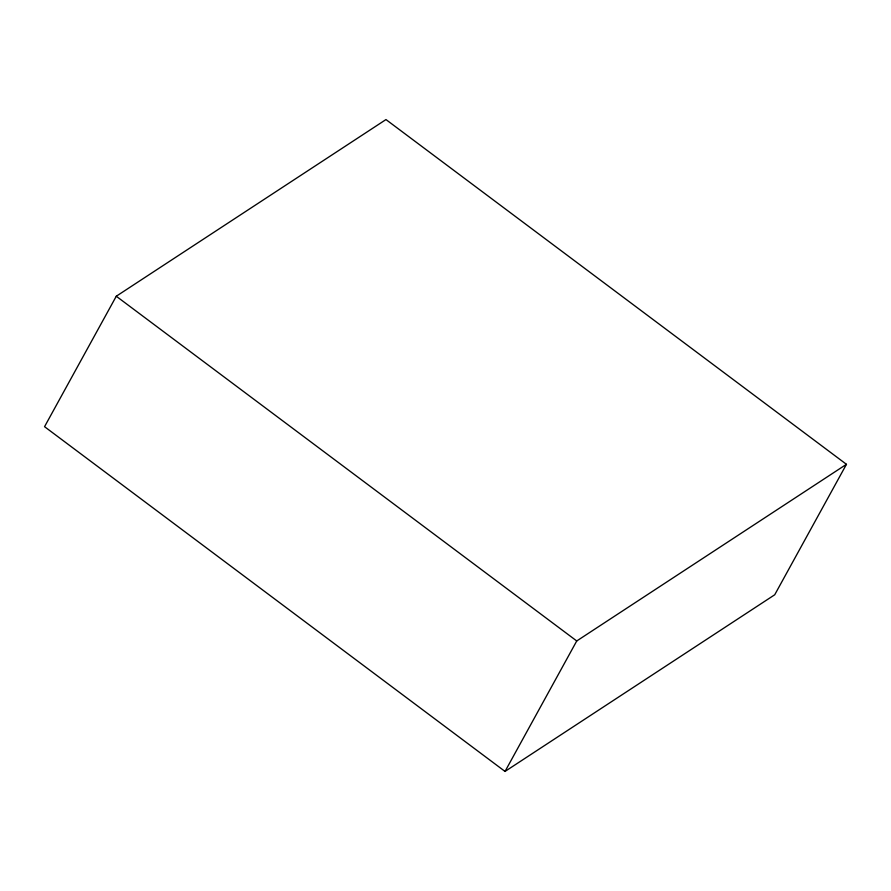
<?xml version="1.0" encoding="UTF-8"?>
<svg xmlns="http://www.w3.org/2000/svg" width="891" height="891" viewBox="0 0 891 891"><rect width="100%" height="100%" fill="white"/><g stroke="black" fill="none" stroke-linecap="round" stroke-linejoin="round"><path stroke-width="1.34" d="M116.276 296.235L44.55 426.689L505.03 771.428L774.725 594.765L846.45 464.311L385.97 119.572L116.276 296.235L576.744 640.963L846.45 464.311M505.03 771.428L576.744 640.963"/></g></svg>
